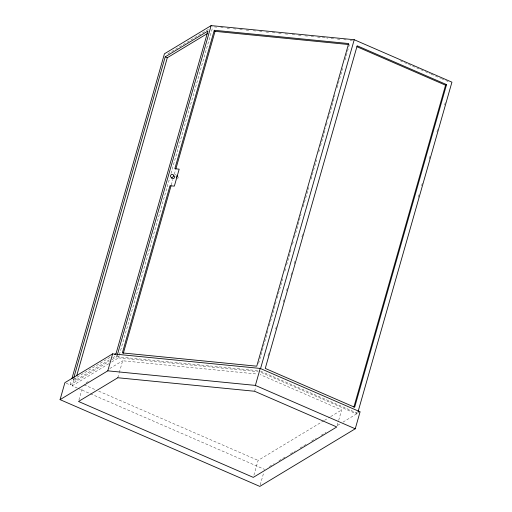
<?xml version="1.0" encoding="UTF-8"?>
<svg xmlns="http://www.w3.org/2000/svg" width="512" height="512" viewBox="0 0 512 512"><rect width="100%" height="100%" fill="white"/><g stroke="black" fill="none" stroke-linecap="round" stroke-linejoin="round"><path stroke-width="0.38" stroke-dasharray="2.56 1.92" d="M66.208 383.226L70.112 384.922L71.424 380.314M109.293 359.917L75.392 380.378L73.312 379.475L73.747 377.939M77.312 388.051L72.192 385.824L74.381 378.144M75.392 380.378L76.262 377.306M78.944 399.987L82.31 388.173M112.07 359.597L116.806 356.736L117.242 355.2M111.667 361.997L118.477 357.888L119.13 355.584M119.354 354.816L169.69 178.106M171.002 173.498L212.8 26.752M171.277 184.979L172.806 179.603M174.336 174.221L175.648 169.613M117.811 377.747L119.072 373.318M119.283 372.582L122.65 360.768L257.043 374.035M258.618 363.411L268.461 328.845M269.338 325.766L276.122 301.952M277.216 298.112L282.688 278.906M284.877 271.226L285.747 268.154M286.624 265.082L291.437 248.179M292.531 244.339L293.408 241.267M294.502 237.427L301.069 214.381M303.258 206.694L308.73 187.494M311.136 179.04L316.602 159.84M318.79 152.154L319.667 149.082M320.544 146.01L325.574 128.339M326.451 125.267L327.328 122.195M328.422 118.355L334.989 95.309M337.171 87.629L342.643 68.422M345.05 59.968L349.427 44.608M254.592 391.258L255.853 386.822M267.987 355.968L268.864 352.896M275.648 329.082L276.525 326.003M283.309 302.189L284.179 299.117M286.586 290.669L287.462 287.597M290.963 275.302L291.84 272.23M294.246 263.782L295.123 260.71M301.907 236.896L302.784 233.824M253.914 475.162L258.118 460.397L323.84 420.73M260.218 484.922L263.795 472.371M337.222 425.491L338.483 421.056M338.694 420.32L341.638 409.984L260.154 374.592M357.043 412.371L356.608 413.907L259.757 371.84M418.323 197.248L419.2 194.176M421.606 185.722L422.483 182.65M429.267 158.829L430.144 155.757M436.928 131.942L437.798 128.87M444.589 105.05L445.459 101.978M167.878 53.869L209.402 28.806M73.312 379.475L110.605 356.966M112.685 357.869L118.106 354.592M70.112 384.922L109.363 361.229M72.192 385.824L108.947 363.642M86.067 382.848L88.781 381.21M109.779 368.538L122.65 360.768M324.525 420.314L329.997 417.011M330.682 416.595L341.638 409.984M269.408 466.541L274.176 463.661M278.944 460.781L285.754 456.672M290.522 453.792L295.296 450.912M300.064 448.038L306.874 443.923M311.642 441.043L316.41 438.17M321.184 435.29L325.952 432.41M337.53 425.421L340.256 423.776M342.982 422.131L360.083 411.808M214.387 26.912L216.768 27.142M220.736 27.533L223.123 27.77M227.091 28.16L229.472 28.397M233.44 28.787L236.614 29.101M239.789 29.414L242.963 29.728M246.138 30.042L249.312 30.355M253.28 30.752L255.661 30.982M259.629 31.379L262.016 31.61M265.984 32L269.158 32.314M272.333 32.627L275.507 32.941M278.682 33.254L281.856 33.568M285.03 33.882L288.998 34.278M292.173 34.592L295.347 34.906M298.522 35.219L301.702 35.533M304.877 35.84L308.051 36.154M311.226 36.467L313.606 36.704M317.574 37.094L321.542 37.491M322.336 37.568L327.891 38.118M331.066 38.432L334.24 38.746M337.414 39.059L339.802 39.29M343.77 39.68L346.15 39.917M350.118 40.307L352.499 40.544M116.806 356.736L259.891 370.861M118.477 357.888L258.17 371.68M400.307 60.781L420.115 69.382M420.851 69.702L424.518 71.296M425.254 71.616L430.387 73.85M431.123 74.163L434.79 75.757M435.526 76.077L440.659 78.31M441.395 78.63L445.062 80.224M445.798 80.538L449.466 82.131M260.621 371.181L357.6 413.306M84.09 384.8L95.789 389.882M98.714 391.155L258.118 460.397M78.048 388.365L89.754 393.453M90.483 393.773L264.634 469.421M177.958 176.749A1.69 1.408 -35.8 0 1 177.946 178.24M177.69 178.586A1.69 1.408 -35.8 0 1 177.357 178.874M175.782 176.531A1.69 1.408 -35.8 0 1 176.166 176.326M174.752 175.11A1.69 1.408 -35.8 0 1 175.968 174.778"/><path stroke-width="0.77" d="M60.07 399.642L64.909 382.662L112.634 353.856L260.224 368.429L360.083 411.808L355.251 428.787L259.802 486.4L60.07 399.642L107.795 370.835L255.386 385.408L355.251 428.787M71.866 378.771L164.435 53.786L211.136 25.6L354.221 39.725L451.93 82.17L358.035 411.77M73.747 377.939L165.216 56.832L207.936 31.046L116.026 353.69L114.669 354.509M76.704 375.77L167.296 57.734L207.302 33.587M107.795 370.835L112.634 353.856M117.466 354.432L211.136 25.6M214.272 30.272L174.829 168.736L179.181 169.165L174.342 186.144L169.99 185.715L122.362 352.922L256.755 366.189L348.659 43.546L214.272 30.272L215.04 31.341L348.634 44.531M123.354 353.216L171.053 185.747M175.872 168.845L215.04 31.341M255.386 385.408L260.224 368.429M260.55 368.557L354.221 39.725M353.875 407.085L445.562 85.21L446.554 84.608L357.171 45.779L265.261 368.422L354.65 407.251L446.554 84.608M356.909 46.701L445.562 85.21M165.216 56.832L167.296 57.734M176.934 175.328A1.69 1.408 -35.8 0 1 176.326 177.453M173.414 175.712A1.69 1.408 -35.8 0 1 174.554 177.242A1.69 1.408 -35.8 0 1 172.826 178.726A1.69 1.408 -35.8 0 1 171.386 177.459M117.811 377.747L78.522 401.466L253.28 477.376L336.8 426.963L254.592 391.258L117.811 377.747M172 177.37A1.69 1.408 -35.8 0 0 173.408 174.925A1.69 1.408 -35.8 0 0 170.637 175.341A1.69 1.408 -35.8 0 0 172 177.37"/></g></svg>
